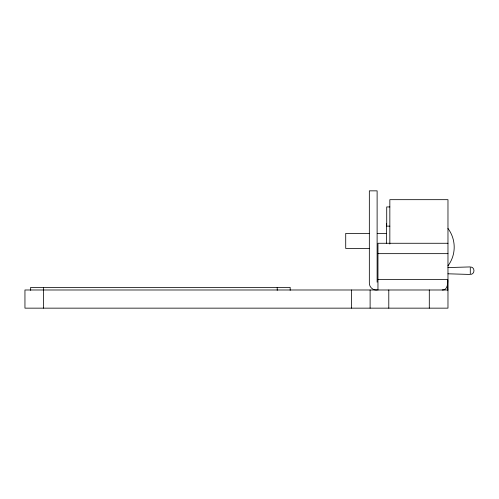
<?xml version="1.0" encoding="UTF-8"?>
<svg xmlns="http://www.w3.org/2000/svg" width="499" height="499" viewBox="0 0 499 499"><rect width="100%" height="100%" fill="white"/><g stroke="black" fill="none" stroke-linecap="round" stroke-linejoin="round"><path stroke-width="0.75" d="M377.961 279.602L447.709 279.602C447.94 283.575 447.41 290.499 442.233 289.988M471.019 274.375C474.961 273.82 474.961 267.551 471.019 266.996M447.971 267.57L470.289 266.921L470.289 274.45L447.971 273.801M389.838 206.942L386.719 206.942L386.719 226.141L389.838 226.141M369.547 233.407L345.72 233.407L345.72 248.465L369.547 248.465M377.238 233.407L386.463 233.407M447.971 243.269L377.961 243.269L377.961 289.988M377.961 253.654L447.971 253.654M447.971 289.988L24.95 289.988L24.95 308.151L447.971 308.151L447.971 199.675L389.838 199.675L389.838 244.048M377.119 289.988C372.659 290.53 368.786 286.657 369.335 282.197L369.335 190.849L377.119 190.849L377.119 282.197M447.709 279.602L447.709 289.988M429.296 289.988L429.296 308.151M388.79 289.988L388.79 308.151M386.463 223.808L386.463 243.568M370.115 289.988L370.115 308.151M351.458 289.988L351.458 308.151M290.181 290.356L290.181 287.393L30.657 287.393L30.657 290.356M277.213 287.393L277.213 290.356M43.625 287.393L43.625 308.151M447.971 228.48A31.144 31.144 0 0 1 447.971 265.848"/></g></svg>
